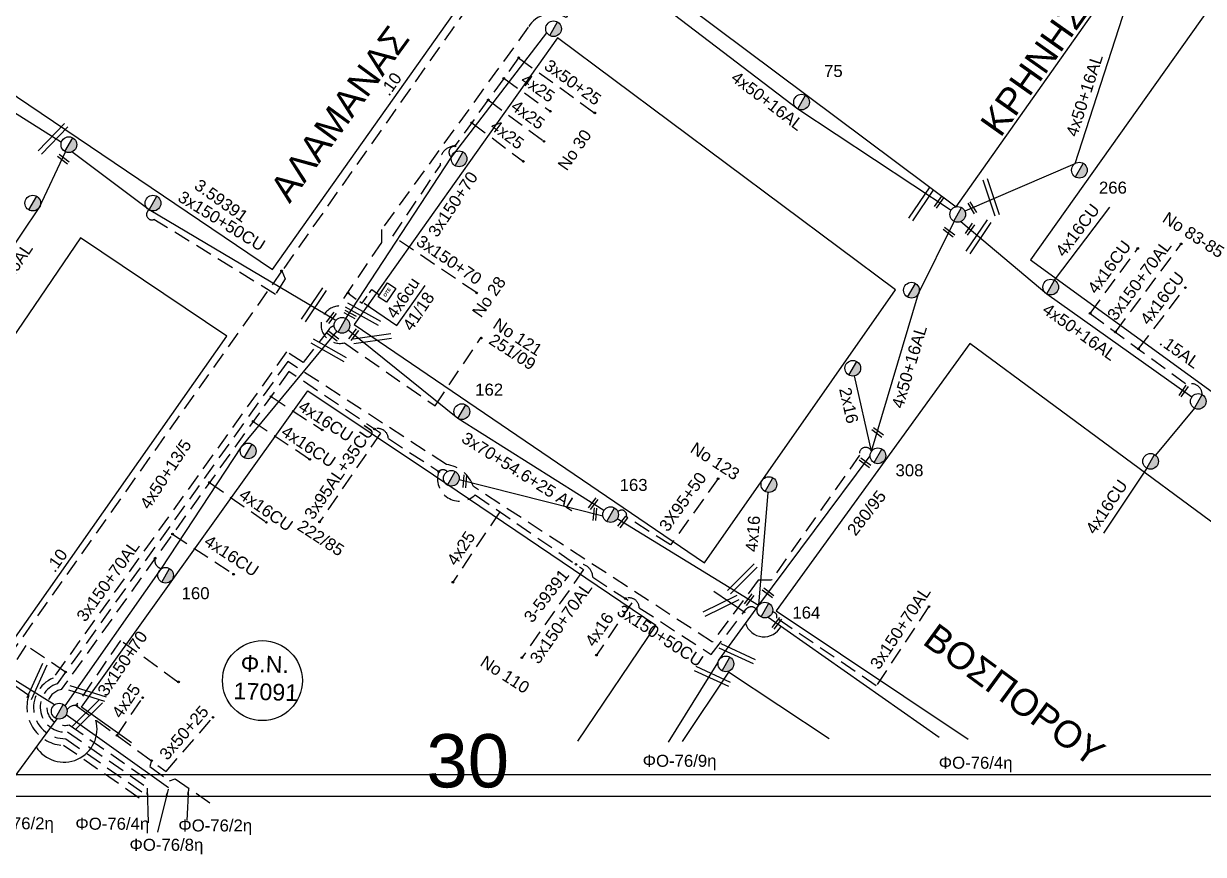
# Model space of a CAD drawing. Header units: millimetres. Extents: x 864 to 3062, y 833 to 2619.
# Drawn here: x 2054.2 to 2231.5, y 832.8 to 957.6 of the extents above; entities that cross this region are included whole.
import ezdxf
from ezdxf.enums import TextEntityAlignment as Align

# ---------------------------------------------------------------- set-up
doc = ezdxf.new("R2010")
doc.units = ezdxf.units.MM
doc.linetypes.add('DASHED', pattern=[19.05, 12.7, -6.35])
for name, color, linetype, lineweight in [('.10', 7, 'Continuous', 30), ('.15AL', 7, 'Continuous', 30), ('2x16', 7, 'Continuous', 30), ('3x150+50', 7, 'Continuous', 30), ('3x150+50CU', 7, 'Continuous', 30), ('3x150+70', 7, 'Continuous', 30), ('3x150+70AL', 7, 'DASHED', 30), ('3x50+25', 7, 'Continuous', 30), ('3x70+54.6+25 AL', 7, 'SYN_LINE', 30), ('3X95+50', 7, 'Continuous', 30), ('3x95AL+35CU', 7, 'Continuous', 30), ('4x16', 7, 'Continuous', 30), ('4x16CU', 7, 'Continuous', 30), ('4x25', 7, 'Continuous', 30), ('4x50', 7, 'Continuous', 30), ('4x50+13_5', 7, 'Continuous', 30), ('4x50+16AL', 7, 'Continuous', 30), ('text διευθύνσεων', 250, 'Continuous', 30), ('Υπόβαθρο ΔΕΗ', 7, 'Continuous', 30)]:
    doc.layers.add(name, color=color, linetype=linetype, lineweight=lineweight)
for name, color, linetype in [('Pillar OTE', 7, 'Continuous'), ('TEXT ΚΑΛΩΔΙΩΝ', 7, 'Continuous'), ('Άγνωστα', 7, 'Continuous'), ('ΑΓΝΩΣΤΟ ΕΝΑΕΡΙΟ ΚΑΛΩΔΙΟ', 7, 'Continuous'), ('ΑΓΝΩΣΤΟ ΥΠΟΓΕΙΟ ΚΑΛΩΔΙΟ', 7, 'DASHED'), ('Επιγραφές - Σχήματα', 7, 'Continuous'), ('Καλώδια ΧΤ   3x150+50CU', 7, 'DASHED'), ('Μηχανική τομή', 7, 'Continuous'), ('Στύλος ΦΜ', 7, 'Continuous'), ('Στύλος ΦΜ @ 1', 7, 'Continuous'), ('Συνδέσεις', 7, 'Continuous'), ('Τομή', 7, 'Continuous'), ('Υπόγεια καλώδια Παροχών ΧΤ   4x50AL', 7, 'DASHED'), ('Υπόγεια καλώδια Παροχών ΧΤ   4x6', 7, 'DASHED')]:
    doc.layers.add(name, color=color, linetype=linetype)
doc.styles.add('arial', font='arial.ttf')
doc.styles.get("Standard").update_dxf_attribs({"font": 'arial.ttf'})
doc.linetypes.add('SYN_LINE', pattern='A,0.5,-0.0001,["/\\/\\/\\/",Standard,S=0.1,R=0,X=0,Y=-0.05],-0.25', length=0.7501)
doc.dimstyles.new('ISO-25', dxfattribs={"dimtxt": 2.5, "dimasz": 2.5, "dimexe": 1.25, "dimexo": 0.625, "dimtad": 1, "dimtxsty": 'Standard', "dimcen": 2.5, "dimadec": 0, "dimazin": 0, "dimtfac": 1, "dimtmove": 0, "dimatfit": 3, "dimfxl": 1, "dimarcsym": 0})

# ---------------------------------------------------------------- blocks, each defined once
blk = doc.blocks.new('ΥΠΑΡΧΩΝ ΤΣΙΜΕΝΤΕΝΙΟΣ ΣΤΥΛΟΣ')
at = {"layer": 'Στύλος ΦΜ'}
blk.add_hatch(color=7, dxfattribs=at).paths.add_polyline_path([(-1.29, -2.28, 0.574793), (2.62, 0, 0.268822), (1.3, 2.27)])
at = {"layer": 'Στύλος ΦΜ', "color": 7}
blk.add_line((-1.29, -2.28), (1.3, 2.27), dxfattribs=at)
blk.add_circle((0, 0), 2.62, dxfattribs=at)
at = {"layer": 'Στύλος ΦΜ', "flags": 4}
for tag, p in [('ΑΡΙΘΜΟΣ', (-4.68, 8.05)), ('ΤΥΠΟΣ', (-4.91, 3.03))]:
    blk.add_attdef(tag, p, '', height=4, dxfattribs=at)
blk = doc.blocks.new('ΜΗΧΑΝΙΚΗ ΤΟΜΗ')
at = {"layer": 'Μηχανική τομή', "ltscale": 40}
for p, q in [((-1.89, 0.78), (5.69, 0.78)), ((-1.89, -0.77), (5.69, -0.77))]:
    blk.add_line(p, q, dxfattribs=at)
blk = doc.blocks.new('ΤΟΜΗ')
at = {"layer": 'Τομή', "ltscale": 40}
for p, q in [((-5.68, 0), (17.06, 0)), ((-5.68, -2.77), (17.06, -2.77))]:
    blk.add_line(p, q, dxfattribs=at)
blk = doc.blocks.new('_ΣΥΝΔΕΣΗ')
at = {"layer": 'Συνδέσεις', "linetype": 'SYN_LINE', "ltscale": 40}
blk.add_hatch(color=256, dxfattribs=at).paths.add_polyline_path([(0.5, -0.01, 1), (-0.5, -0.01, 1)])
at = {"layer": 'Συνδέσεις'}
blk.add_circle((0, -0.01), 0.5, dxfattribs=at)
blk = doc.blocks.new('PILLAR ΟΤΕ')
at = {"layer": 'Pillar OTE', "ltscale": 40}
blk.add_lwpolyline([(-3.31, 2.02), (3.39, 2.02), (3.39, -1.99), (-3.31, -1.99)], close=True, dxfattribs=at)
at = {"layer": 'Pillar OTE', "insert": (-1.81, 0.71), "char_height": 1.3575, "width": 109.961, "attachment_point": 1}
blk.add_mtext('{\\fArial|b1|i0|c161|p34;OTE}', dxfattribs=at)

msp = doc.modelspace()

# ---------------------------------------------------------------- hatches: boundary and pattern name
at = {"layer": 'Pillar OTE', "ltscale": 40}
h = msp.add_hatch(color=256, dxfattribs=at)
h.dxf.hatch_style = 1
h.paths.add_polyline_path([(2102.77, 917.04), (2103.18, 916.96), (2102.98, 917.33)])

# ---------------------------------------------------------------- linework, layer by layer
at = {"layer": '.10', "color": 27, "linetype": 'DASHED', "lineweight": -3, "ltscale": 0.2}
msp.add_lwpolyline([(2121.92, 977.52, -0.313859), (2120.84, 976.39), (2127.84, 971.14), (2123.32, 963.4), (2093.05, 920.45), (2043.3, 850.25)], format="xyb", dxfattribs=at)
at = {"layer": '.15AL', "color": 62, "linetype": 'DASHED', "lineweight": -3, "ltscale": 0.2}
msp.add_lwpolyline([(2214.47, 914.07), (2229, 903.39, -0.531597), (2231.31, 901.89, 2.430605)], format="xyb", dxfattribs=at)
at = {"layer": '.15AL', "color": 1, "linetype": 'DASHED', "lineweight": -3, "ltscale": 0.2}
msp.add_lwpolyline([(2151.44, 879.31), (2144.8, 883.52, 0.829712), (2143.53, 884.28, 367.714926)], format="xyb", dxfattribs=at)
at = {"layer": '2x16', "color": 30, "lineweight": -3, "ltscale": 0.2}
msp.add_lwpolyline([(2181.63, 893.38), (2179.08, 904.69)], dxfattribs=at)
at = {"layer": '3x150+50', "color": 2, "linetype": 'DASHED', "lineweight": -3, "ltscale": 0.2}
msp.add_lwpolyline([(2117.62, 980.79, 0.412244), (2119.99, 978.82), (2126.74, 974.28, 0.209177), (2129.95, 973.7), (2140.97, 966.16), (2135.74, 958.51, 0.41189), (2130.07, 957.04), (2108.03, 926.68), (2108.01, 924.72), (2101.51, 915.17, 1.091592), (2102.44, 909.66), (2116.06, 900.19), (2122.98, 910.48)], format="xyb", dxfattribs=at)
at = {"layer": '3x150+50', "color": 30, "linetype": 'DASHED', "lineweight": -3, "ltscale": 0.2}
msp.add_lwpolyline([(2060.55, 860.23), (2054.6, 864.23), (2052.3, 860.7), (2042.02, 867.5, 0.925588), (2040.66, 868.66, -0.368973)], format="xyb", dxfattribs=at)
at = {"layer": '3x150+50CU', "color": 27, "linetype": 'DASHED', "lineweight": -3, "ltscale": 0.2}
msp.add_lwpolyline([(2093.05, 920.45), (2093.54, 919.26), (2092.09, 916.91), (2073.83, 928.18, -0.927319), (2073.1, 929.61, -2.027674)], format="xyb", dxfattribs=at)
at = {"layer": '3x150+50CU', "color": 6, "linetype": 'DASHED', "lineweight": -3, "ltscale": 0.2}
msp.add_lwpolyline([(2144.66, 871.26, -0.517252), (2146.73, 869.88), (2157.56, 862.84), (2162.73, 869.6, -0.510389), (2164.43, 869.56, -0.687496)], format="xyb", dxfattribs=at)
at = {"layer": '3x150+70', "color": 5, "linetype": 'DASHED', "lineweight": -3, "ltscale": 0.2}
for points in [[(2128.61, 952.45), (2119.04, 939.21, 0.691344), (2118.51, 937.52, 15.843334)], [(2122.31, 917.16), (2109.69, 925.68), (2116.86, 936.31, -0.475834), (2119.04, 939.21, 0.452915)]]:
    msp.add_lwpolyline(points, format="xyb", dxfattribs=at)
at = {"layer": '3x150+70', "color": 151, "linetype": 'DASHED', "lineweight": -3, "ltscale": 0.2}
msp.add_lwpolyline([(2077.43, 858.71), (2068.8, 864.98), (2062.12, 855.2), (2075.67, 845.31)], dxfattribs=at)
msp.add_arc((2062.07, 853.64), 1.59, 83.5292, 145.0576, dxfattribs=at)
at = {"layer": '3x150+70AL', "color": 62, "linetype": 'DASHED', "lineweight": -3, "ltscale": 0.2}
msp.add_lwpolyline([(2218.28, 911.27), (2228.15, 924.51)], dxfattribs=at)
at = {"layer": '3x150+70AL', "color": 1, "linetype": 'DASHED', "lineweight": -3, "ltscale": 0.2}
msp.add_lwpolyline([(2100.89, 912.18, 0.187433), (2100.13, 911.72), (2096.26, 906.7), (2093.76, 908.3), (2058.66, 859.31, 0.832945), (2060.57, 850.22), (2072.18, 842.11)], format="xyb", dxfattribs=at)
at = {"layer": '3x150+70AL', "color": 30, "linetype": 'DASHED', "lineweight": -3, "ltscale": 0.2}
msp.add_lwpolyline([(2181.63, 893.38, 0.925017), (2179.83, 892.77), (2166.58, 874.03), (2164.6, 874.03), (2157.72, 864.71), (2121.82, 888.07, 0.283483), (2117.76, 891.39), (2093.94, 906.84), (2059.29, 858.47, 0.901619), (2060.86, 851.24), (2072.75, 842.93)], format="xyb", dxfattribs=at)
at = {"layer": '3x150+70AL', "color": 6, "linetype": 'DASHED', "lineweight": -3, "ltscale": 0.2}
for points in [[(2107.87, 896.1), (2094.1, 905.34), (2059.9, 857.6, 1.017305), (2061.09, 852.29), (2073.32, 843.75)], [(2106.96, 896.71, -0.493075), (2109.04, 895.3), (2116.62, 890.33, -0.434719), (2117.88, 890.32, -0.010177)], [(2116.62, 890.33, 0.795493), (2122.09, 886.83), (2138.37, 875.61), (2129.1, 862.38)], [(2074, 877.28, 0.443972), (2074.95, 875.75, -0.073947)], [(2190.18, 870), (2182.33, 858.17), (2167.37, 868.33, 0.593178), (2166.74, 869.2, -27.333093)]]:
    msp.add_lwpolyline(points, format="xyb", dxfattribs=at)
at = {"layer": '3x50+25', "color": 5, "linetype": 'DASHED', "lineweight": -3, "ltscale": 0.2}
msp.add_lwpolyline([(2128.61, 952.45), (2140.05, 944.17)], dxfattribs=at)
at = {"layer": '3x50+25', "color": 151, "linetype": 'DASHED', "lineweight": -3, "ltscale": 0.2}
msp.add_lwpolyline([(2075.67, 845.31), (2082.69, 853.42)], dxfattribs=at)
at = {"layer": '3x70+54.6+25 AL', "color": 133, "linetype": 'SYN_LINE', "lineweight": -3, "ltscale": 15}
msp.add_lwpolyline([(2059.91, 939.72), (2059.91, 939.72), (2037.86, 953.67), (2026.56, 963.19)], dxfattribs=at)
at = {"layer": '3x70+54.6+25 AL', "color": 27, "linetype": 'SYN_LINE', "lineweight": -3, "ltscale": 15}
msp.add_lwpolyline([(2101.15, 913.02), (2073.1, 929.61), (2061.51, 938.33)], dxfattribs=at)
at = {"layer": '3x70+54.6+25 AL', "color": 1, "linetype": 'SYN_LINE', "lineweight": -3, "ltscale": 15}
for points in [[(2141.42, 884.47), (2119.5, 898.29), (2102.98, 911.54)], [(2164.66, 870.22), (2143.43, 883.24)]]:
    msp.add_lwpolyline(points, dxfattribs=at)
at = {"layer": '3x70+54.6+25 AL', "color": 30, "linetype": 'SYN_LINE', "lineweight": -3, "ltscale": 15}
msp.add_lwpolyline([(2166.09, 868.45), (2191.79, 850.43)], dxfattribs=at)
at = {"layer": '3X95+50', "color": 1, "linetype": 'DASHED', "lineweight": -3, "ltscale": 0.2}
msp.add_lwpolyline([(2158.59, 889.26), (2151.44, 879.31)], dxfattribs=at)
at = {"layer": '3x95AL+35CU', "color": 6, "linetype": 'DASHED', "lineweight": -3, "ltscale": 0.2}
msp.add_lwpolyline([(2107.87, 896.1), (2098.7, 882.78)], dxfattribs=at)
at = {"layer": '4x16', "color": 30, "lineweight": -3, "ltscale": 0.2}
msp.add_lwpolyline([(2164.69, 870.26), (2166.12, 887.2)], dxfattribs=at)
at = {"layer": '4x16', "color": 6, "linetype": 'DASHED', "lineweight": -3, "ltscale": 0.2}
msp.add_lwpolyline([(2137.23, 876.4, -0.484453), (2139.75, 874.49), (2145.6, 870.63), (2140.3, 862.77)], format="xyb", dxfattribs=at)
at = {"layer": '4x16CU', "color": 62, "linetype": 'SYN_LINE', "lineweight": -3, "ltscale": 15}
for points in [[(2209.13, 919.04), (2217.45, 930.01)], [(2222.98, 890.83), (2216.48, 881.1)]]:
    msp.add_lwpolyline(points, dxfattribs=at)
at = {"layer": '4x16CU', "color": 62, "linetype": 'DASHED', "lineweight": -3, "ltscale": 0.2}
for points in [[(2214.47, 914.07), (2221.63, 923.83)], [(2221.74, 908.73), (2228.78, 917.94)]]:
    msp.add_lwpolyline(points, dxfattribs=at)
at = {"layer": '4x16CU', "color": 6, "linetype": 'DASHED', "lineweight": -3, "ltscale": 0.2}
for points in [[(2091.41, 901.59), (2099.09, 896.57)], [(2088.74, 897.86), (2097.24, 892.16)], [(2082.17, 888.69), (2090.71, 882.71)], [(2076.62, 880.94), (2085.78, 874.92)]]:
    msp.add_lwpolyline(points, dxfattribs=at)
at = {"layer": '4x16CU', "color": 62, "linetype": 'SYN_LINE', "lineweight": -3, "ltscale": 10}
msp.add_lwpolyline([(2230.14, 899.84), (2224.31, 892.77)], dxfattribs=at)
at = {"layer": '4x25', "color": 5, "linetype": 'DASHED', "lineweight": -3, "ltscale": 0.2}
for points in [[(2126.39, 949.38), (2133.37, 944.44)], [(2124.03, 946.12), (2132.43, 939.91)], [(2121.57, 942.71), (2129.33, 936.89)]]:
    msp.add_lwpolyline(points, dxfattribs=at)
at = {"layer": '4x25', "color": 6, "linetype": 'DASHED', "lineweight": -3, "ltscale": 0.2}
msp.add_lwpolyline([(2125.77, 884.3), (2118.73, 873.71)], dxfattribs=at)
at = {"layer": '4x25', "color": 151, "linetype": 'DASHED', "lineweight": -3, "ltscale": 0.2}
msp.add_lwpolyline([(2068.28, 850.7), (2072.12, 856.37)], dxfattribs=at)
at = {"layer": '4x50', "color": 1, "linetype": 'SYN_LINE', "lineweight": -3, "ltscale": 15}
msp.add_lwpolyline([(2119.67, 889.13), (2141.26, 883.69)], dxfattribs=at)
at = {"layer": '4x50+13_5', "color": 5, "lineweight": -3, "ltscale": 0.2}
msp.add_lwpolyline([(2102.65, 913.3), (2118.51, 937.52), (2132.83, 956.22)], dxfattribs=at)
at = {"layer": '4x50+13_5', "color": 6, "lineweight": -3, "ltscale": 0.2}
msp.add_lwpolyline([(2060.47, 855.14), (2074.95, 875.75), (2086.99, 894.06), (2101.32, 911.37)], dxfattribs=at)
at = {"layer": '4x50+16AL', "color": 1, "lineweight": -3, "ltscale": 0.2}
msp.add_lwpolyline([(2244.36, 978.63), (2220.92, 963.64), (2212.19, 936.54), (2195.66, 929.41)], dxfattribs=at)
at = {"layer": '4x50+16AL', "color": 6, "lineweight": -3, "ltscale": 0.2}
msp.add_lwpolyline([(2128.67, 975.69), (2142.77, 966.01), (2170.54, 944.77), (2193.6, 929.59)], dxfattribs=at)
at = {"layer": '4x50+16AL', "color": 27, "lineweight": -3, "ltscale": 0.2}
for points in [[(2039.46, 869.89), (2029.98, 891.46), (2041.19, 907.11), (2056.57, 929.94), (2060.54, 938.35)], [(2151.11, 849.69), (2158.53, 861.6)]]:
    msp.add_lwpolyline(points, dxfattribs=at)
at = {"layer": '4x50+16AL', "color": 30, "lineweight": -3, "ltscale": 0.2}
for points in [[(2181.63, 893.38), (2188.7, 917.06), (2194.06, 927.88)], [(2158.47, 861.61), (2158.71, 862), (2164.69, 870.26), (2181.41, 892.67)]]:
    msp.add_lwpolyline(points, dxfattribs=at)
at = {"layer": '4x50+16AL', "color": 62, "lineweight": -3, "ltscale": 0.2}
msp.add_lwpolyline([(2195.05, 927.86), (2207.96, 917), (2229.76, 901.55)], dxfattribs=at)
at = {"layer": 'Pillar OTE', "ltscale": 40}
msp.add_lwpolyline([(2102.98, 917.33), (2103.18, 916.96), (2102.77, 917.04), (2102.98, 917.33)], dxfattribs=at)
at = {"layer": 'ΑΓΝΩΣΤΟ ΕΝΑΕΡΙΟ ΚΑΛΩΔΙΟ', "color": 85, "lineweight": -3, "ltscale": 0.2}
msp.add_lwpolyline([(2058.86, 855.28), (2039.88, 867.06), (2038.91, 867.69), (2019.78, 880.7), (2000.72, 894.03), (1985.4, 905.79)], dxfattribs=at)
at = {"layer": 'ΑΓΝΩΣΤΟ ΕΝΑΕΡΙΟ ΚΑΛΩΔΙΟ', "color": 151, "lineweight": -3, "ltscale": 0.2}
msp.add_lwpolyline([(2052.25, 843.66), (2059.27, 853.22)], dxfattribs=at)
at = {"layer": 'ΑΓΝΩΣΤΟ ΕΝΑΕΡΙΟ ΚΑΛΩΔΙΟ', "color": 62, "lineweight": -3, "ltscale": 0.2}
msp.add_lwpolyline([(2060.65, 853.83), (2076.02, 842.89)], dxfattribs=at)
at = {"layer": 'ΑΓΝΩΣΤΟ ΥΠΟΓΕΙΟ ΚΑΛΩΔΙΟ', "color": 173, "linetype": 'DASHED', "lineweight": -3, "ltscale": 0.2}
msp.add_lwpolyline([(2071.61, 841.29), (2060.26, 849.22, -0.499866), (2055.02, 856.72), (2051.08, 859.47), (2044.42, 849.91)], format="xyb", dxfattribs=at)
at = {"layer": 'ΑΓΝΩΣΤΟ ΥΠΟΓΕΙΟ ΚΑΛΩΔΙΟ', "color": 151, "linetype": 'DASHED', "lineweight": -3, "ltscale": 0.2}
msp.add_lwpolyline([(2073.47, 846.92), (2073.23, 846.04), (2076.14, 843.87), (2077.03, 844.21), (2082.65, 840.28)], dxfattribs=at)
at = {"layer": 'Επιγραφές - Σχήματα', "lineweight": -3}
msp.add_lwpolyline([(863.7, 1860.67), (3062.46, 1860.7), (3062.47, 841.56), (863.7, 841.54)], close=True, dxfattribs=at)
at = {"layer": 'Καλώδια ΧΤ   3x150+50CU', "color": 7, "linetype": 'Continuous', "ltscale": 0.2}
msp.add_line((2157.96, 872.39), (2162.64, 869.15), dxfattribs=at)
for centre, radius, start, end in [((2165.46, 868.42), 2.9, 197.5936, 332.4289), ((2060.31, 851.67), 4.97, 212.5909, 15.6287)]:
    msp.add_arc(centre, radius, start, end, dxfattribs=at)
at = {"layer": 'Υπόβαθρο ΔΕΗ', "lineweight": -3}
for points in [[(895.62, 1848.12), (2896.63, 1848.12), (2896.63, 844.79), (895.62, 844.79)], [(2114.87, 969.71), (2060.74, 1009.43), (2027.65, 963.93), (2091.62, 920.66), (2122.31, 964.03)], [(2227.79, 977.42), (2184.83, 1007.11), (2144.8, 967.1), (2194.34, 930.05)], [(2311.4, 918.32), (2239.06, 969.37), (2205.52, 922.11), (2275.87, 871.02)], [(2185.21, 917.63), (2134.45, 955.44), (2103.9, 912.43), (2156.52, 876.64)], [(2084.76, 910.68), (2062.8, 925.42), (2029.98, 877.26), (2051.37, 863.11)]]:
    msp.add_lwpolyline(points, close=True, dxfattribs=at)
for points in [[(2260.83, 850.41), (2266.43, 857.9), (2196.38, 909.54), (2167.33, 869.4), (2196.14, 850.13)], [(2070.43, 849.61), (2062.95, 854.97), (2096.96, 902.46), (2115.82, 889.82), (2149.23, 867.28), (2137.47, 849.85)], [(2175.26, 850.22), (2160.12, 860.22), (2153.19, 849.78)]]:
    msp.add_lwpolyline(points, dxfattribs=at)
msp.add_circle((2090.12, 858.94), 6, dxfattribs=at)
at = {"layer": 'Υπόγεια καλώδια Παροχών ΧΤ   4x6', "color": 2, "linetype": 'DASHED', "lineweight": -2, "ltscale": 0.1}
msp.add_lwpolyline([(2103.18, 916.96), (2103.18, 916.96), (2105.1, 915.6), (2106.55, 917.65), (2107.68, 916.85)], dxfattribs=at)

# ---------------------------------------------------------------- block references
at = {"layer": 'Pillar OTE', "xscale": 0.375, "yscale": 0.375, "zscale": 0.375, "rotation": 56}
msp.add_blockref('PILLAR ΟΤΕ', (2108.83, 917.19), dxfattribs=at)
at = {"layer": 'Μηχανική τομή', "lineweight": -3, "zscale": 0.4999999999999997}
for p, xscale, yscale, rotation in [((2059.82, 937.53), 0.2499999999999465, 0.2499999999999465, 322.7896194873123), ((2191.52, 930.38), 0.2499999999999466, 0.2499999999999466, 54.9644732830262), ((2197.04, 929.52), 0.2499999999999466, 0.2499999999999466, 121.6698538095817), ((2196.16, 926.33), 0.2499999999999466, 0.2499999999999466, 54.9644732830262), ((2192.87, 926.58), 0.2499999999999466, 0.2499999999999466, 323.2562302587583), ((2100.74, 913.78), 0.2499999999999465, 0.2499999999999465, 232.511197634896), ((2102.84, 914.14), 0.2499999999999465, 0.2499999999999465, 331.8155599962011), ((2100.35, 910.96), 0.2499999999999465, 0.2499999999999465, 322.7896194873123), ((2104.09, 911.27), 0.2499999999999465, 0.2499999999999465, 232.511197634896), ((2228.27, 902.02), 0.2499999999999466, 0.2499999999999466, 54.9644732830262), ((2182.18, 896.52), 0.2499999999999465, 0.2499999999999465, 323.2562302587583), ((2180.29, 891.96), 0.2499999999999465, 0.2499999999999465, 323.2562302587583), ((2120.54, 889.33), 0.2499999999999466, 0.2499999999999466, 265.1076723488172), ((2140.07, 885.89), 0.2499999999999466, 0.2499999999999466, 232.511197634896), ((2140.09, 884.4), 0.2499999999999466, 0.2499999999999466, 265.1076723488172), ((2144.51, 883.14), 0.2499999999999466, 0.2499999999999466, 232.511197634896), ((2165.71, 872.42), 0.2499999999999465, 0.2499999999999465, 323.2562302587583), ((2163.53, 871.47), 0.2499999999999466, 0.2499999999999466, 232.511197634896), ((2167.68, 867.9), 0.2499999999999466, 0.2499999999999466, 232.511197634896)]:
    msp.add_blockref('ΜΗΧΑΝΙΚΗ ΤΟΜΗ', p, dxfattribs=dict(at, xscale=xscale, yscale=yscale, rotation=rotation))
at = {"layer": 'Στύλος ΦΜ @ 1', "lineweight": -3, "ltscale": 40, "xscale": 0.4499999999998181, "yscale": 0.4499999999998181, "zscale": 0.4499999999998181}
for p in [(2133.86, 956.81), (2061.04, 939.41), (2119.66, 937.28), (2055.62, 930.63), (2073.68, 930.63), (2194.58, 928.94), (2187.63, 917.56), (2208.55, 918.02), (2102.07, 912.28), (2178.82, 905.84), (2087.98, 893.42), (2223.56, 891.86), (2118.5, 889.32), (2166.21, 888.38), (2159.75, 861.45), (2059.59, 854.35)]:
    msp.add_blockref('ΥΠΑΡΧΩΝ ΤΣΙΜΕΝΤΕΝΙΟΣ ΣΤΥΛΟΣ', p, dxfattribs=at)
at = {"layer": 'Στύλος ΦΜ @ 1', "lineweight": -3, "ltscale": 40}
ref = msp.add_blockref('ΥΠΑΡΧΩΝ ΤΣΙΜΕΝΤΕΝΙΟΣ ΣΤΥΛΟΣ', (2171.12, 945.8), dxfattribs=dict(at, xscale=0.4499999999998737, yscale=0.4499999999998737, zscale=0.4499999999998737))
ref.add_attrib('ΤΥΠΟΣ', '75', (2174.5, 949.57), dxfattribs={"layer": 'Στύλος ΦΜ', "height": 1.8, "flags": 4})
ref = msp.add_blockref('ΥΠΑΡΧΩΝ ΤΣΙΜΕΝΤΕΝΙΟΣ ΣΤΥΛΟΣ', (2212.86, 935.58), dxfattribs=dict(at, xscale=0.4499999999997627, yscale=0.4499999999997627, zscale=0.4499999999997627))
ref.add_attrib('ΤΥΠΟΣ', '266', (2215.8, 932.06), dxfattribs={"layer": 'Στύλος ΦΜ', "height": 1.8, "flags": 4})
ref = msp.add_blockref('ΥΠΑΡΧΩΝ ΤΣΙΜΕΝΤΕΝΙΟΣ ΣΤΥΛΟΣ', (2230.72, 900.86), dxfattribs=dict(at, xscale=0.4499999999998505, yscale=0.4499999999998505, zscale=0.4499999999998505))
ref.add_attrib('ΤΥΠΟΣ', '77', (2232.51, 903.8), dxfattribs={"layer": 'Στύλος ΦΜ', "height": 1.8, "flags": 4})
ref = msp.add_blockref('ΥΠΑΡΧΩΝ ΤΣΙΜΕΝΤΕΝΙΟΣ ΣΤΥΛΟΣ', (2120.08, 899.32), dxfattribs=dict(at, xscale=0.4499999999998415, yscale=0.4499999999998415, zscale=0.4499999999998415))
ref.add_attrib('ΤΥΠΟΣ', '162', (2122.09, 901.73), dxfattribs={"layer": 'Στύλος ΦΜ', "height": 1.8, "flags": 4})
ref = msp.add_blockref('ΥΠΑΡΧΩΝ ΤΣΙΜΕΝΤΕΝΙΟΣ ΣΤΥΛΟΣ', (2182.59, 892.69), dxfattribs=dict(at, xscale=0.4499999999998952, yscale=0.4499999999998952, zscale=0.4499999999998952))
ref.add_attrib('ΤΥΠΟΣ', '308', (2185.24, 889.62), dxfattribs={"layer": 'Στύλος ΦΜ', "height": 1.8, "flags": 4})
ref = msp.add_blockref('ΥΠΑΡΧΩΝ ΤΣΙΜΕΝΤΕΝΙΟΣ ΣΤΥΛΟΣ', (2142.43, 883.86), dxfattribs=dict(at, xscale=0.4499999999997805, yscale=0.4499999999997805, zscale=0.4499999999997805))
ref.add_attrib('ΤΥΠΟΣ', '163', (2143.79, 887.42), dxfattribs={"layer": 'Στύλος ΦΜ', "height": 1.8, "flags": 4})
ref = msp.add_blockref('ΥΠΑΡΧΩΝ ΤΣΙΜΕΝΤΕΝΙΟΣ ΣΤΥΛΟΣ', (2075.57, 874.75), dxfattribs=dict(at, xscale=0.4499999999999712, yscale=0.4499999999999712, zscale=0.4499999999999712))
ref.add_attrib('ΤΥΠΟΣ', '160', (2077.98, 871.16), dxfattribs={"layer": 'Στύλος ΦΜ', "height": 1.8, "flags": 4})
ref = msp.add_blockref('ΥΠΑΡΧΩΝ ΤΣΙΜΕΝΤΕΝΙΟΣ ΣΤΥΛΟΣ', (2165.61, 869.53), dxfattribs=dict(at, xscale=0.4499999999998766, yscale=0.4499999999998766, zscale=0.4499999999998766))
ref.add_attrib('ΤΥΠΟΣ', '164', (2169.74, 868.25), dxfattribs={"layer": 'Στύλος ΦΜ', "height": 1.8, "flags": 4})
at = {"layer": 'Συνδέσεις', "lineweight": -3, "xscale": 0.25, "yscale": 0.25, "zscale": 0.25}
for p in [(2128.61, 952.45), (2126.39, 949.38), (2124.04, 946.12), (2133.37, 944.44), (2140.05, 944.18), (2121.57, 942.72), (2132.43, 939.91), (2119.04, 939.21), (2129.33, 936.89), (2221.63, 923.83), (2228.15, 924.51), (2092.99, 920.46), (2122.31, 917.16), (2228.78, 917.95), (2214.47, 914.07), (2218.28, 911.27), (2123.02, 910.37), (2221.74, 908.74), (2091.41, 901.59), (2088.74, 897.86), (2099.1, 896.57), (2106.96, 896.71), (2097.24, 892.16), (2116.62, 890.33), (2082.17, 888.69), (2158.59, 889.26), (2090.71, 882.71), (2098.7, 882.78), (2076.62, 880.94), (2074, 877.29), (2137.23, 876.41), (2085.78, 874.92), (2118.73, 873.72), (2144.66, 871.26), (2190.26, 870.06), (2129.1, 862.38), (2140.3, 862.77), (2060.55, 860.23), (2077.52, 858.75), (2072.12, 856.37), (2062.22, 855.23), (2082.7, 853.42), (2068.28, 850.71), (2073.47, 846.92)]:
    msp.add_blockref('_ΣΥΝΔΕΣΗ', p, dxfattribs=at)
at = {"layer": 'Τομή', "lineweight": -3}
for p, xscale, yscale, zscale, rotation in [((2057.42, 939.51), 0.2499999999999996, 0.2499999999999996, 0.2499999999999996, 46.18882059323629), ((2199.47, 932.99), 0.2499999999999996, 0.2499999999999996, 0.2499999999999996, 288.1531662788494), ((2190.17, 931.51), 0.2499999999999996, 0.2499999999999996, 0.2499999999999996, 235.8205376702454), ((2198.78, 926.57), 0.2499999999999996, 0.2499999999999996, 0.2499999999999996, 235.8205376702454), ((2098.92, 916.35), 0.2499999999999996, 0.2499999999999996, 0.2499999999999996, 235.8205376702454), ((2106.32, 912.93), 0.2499999999999996, 0.2499999999999996, 0.2499999999999996, 150.7221390406012), ((2101.18, 907.51), 0.2499999999999996, 0.2499999999999996, 0.2499999999999996, 150.7221390406012), ((2108.09, 910.11), 0.2499999999999996, 0.2499999999999996, 0.2499999999999996, 188.0180892887628), ((2163.47, 874.98), 0.2499999999999995, 0.2499999999999995, 0.2499999999999995, 225.1744980206172), ((2160.42, 870.45), 0.2499999999999995, 0.2499999999999995, 0.2499999999999995, 206.0458684687359), ((2162.63, 862.03), 0.2499999999999996, 0.2499999999999996, 0.2499999999999996, 155.2532331426841), ((2057.13, 859.94), 0.2499999999999995, 0.2499999999999995, 0.2499999999999995, 245.5907998773065), ((2158.89, 858.63), 0.2499999999999996, 0.2499999999999996, 0.2499999999999996, 155.2532331426841), ((2065.11, 856.22), 0.2499999999999995, 0.2499999999999995, 0.2499999999999995, 162.6090683962175), ((2065.1, 854.59), 0.2499999999999995, 0.2499999999999995, 0.2499999999999995, 224.4718213460579)]:
    msp.add_blockref('ΤΟΜΗ', p, dxfattribs=dict(at, xscale=xscale, yscale=yscale, zscale=zscale, rotation=rotation))

# ---------------------------------------------------------------- texts
at = {"layer": 'text διευθύνσεων', "color": 7, "lineweight": -3}
msp.add_text('ΚΡΗΝΗΣ', height=4, rotation=54.7801, dxfattribs=at).set_placement((2206.01, 950.9), align=Align.MIDDLE_CENTER)
at = {"layer": 'text διευθύνσεων', "color": 7, "lineweight": -3, "ltscale": 40, "char_height": 4, "width": 94.4586, "attachment_point": 1, "style": 'arial'}
for s, insert, rotation in [('AΛAMANAΣ', (2090.98, 932.83), 53.7807), ('BOΣΠOPOY', (2191.48, 867.77), 323.7636)]:
    msp.add_mtext(s, dxfattribs=dict(at, insert=insert, rotation=rotation))
at = {"layer": 'TEXT ΚΑΛΩΔΙΩΝ', "linetype": 'Continuous', "lineweight": -3, "ltscale": 0.2}
for s, rotation, p in [('3x50+25', 324.1249, (2136.75, 948.78)), ('4x50+16AL', 72.1356, (2213.61, 946.83)), ('.10', 54.8156, (2109.42, 948.51)), ('4x25', 324.7372, (2131.52, 947.95)), ('4x50+16AL', 322.5935, (2166, 945.98)), ('4x25', 323.5028, (2130.03, 943.92)), ('4x25', 323.0833, (2126.92, 940.94)), ('3x150+70', 55.9842, (2118.73, 930.47)), ('3x150+50CU', 328.3184, (2084.01, 927.95)), ('4x16CU', 52.8225, (2212.58, 926.57)), ('3x150+70', 325.9842, (2118.18, 922.11)), ('4x50+16AL', 56.0316, (2051.41, 919.06)), ('4x16CU', 53.7066, (2217.35, 921.04)), ('3x150+70AL', 53.276, (2221.85, 919.07)), ('4x16CU', 52.5928, (2225.3, 916.35)), ('4x50+16AL', 324.6683, (2212.89, 911.3)), ('4x50+16AL', 73.3937, (2187.3, 906.07)), ('.15AL', 324.6683, (2227.94, 908.33)), ('2x16', 282.7358, (2178.23, 900.26)), ('4x16CU', 326.8362, (2099.65, 897.92)), ('4x16CU', 326.1427, (2097.06, 894.1)), ('3x95AL+35CU', 55.4764, (2101.65, 890.24)), ('4x50+13/5', 56.68, (2075.57, 889.93)), ('3x70+54.6+25 AL', 327.777, (2128.74, 890.34)), ('3X95+50', 54.297, (2153.26, 885.8)), ('4x16CU', 56.2476, (2216.94, 885.04)), ('4x16CU', 325.0295, (2090.68, 884.56)), ('4x16', 85.1903, (2163.79, 880.99)), ('4x25', 56.3715, (2119.95, 878.81)), ('3x150+70AL', 54.3857, (2066.91, 873.91)), ('4x16CU', 326.6756, (2085.49, 877.69)), ('.10', 54.6741, (2059.21, 876.98)), ('3x150+70AL', 54.9755, (2134.96, 867.61)), ('3x150+70AL', 56.4133, (2185.95, 866.88)), ('4x16', 56.0246, (2140.73, 866.64)), ('3x150+50CU', 326.9721, (2149.89, 865.68)), ('3x150+70', 55.6319, (2069.08, 861.51)), ('4x25', 55.8209, (2069.63, 855.89)), ('3x50+25', 49.1138, (2078.33, 851.12))]:
    msp.add_text(s, height=1.8, rotation=rotation, dxfattribs=at).set_placement(p, align=Align.MIDDLE_CENTER)
at = {"layer": 'Άγνωστα', "lineweight": -3, "ltscale": 40, "char_height": 1.8, "width": 27.758, "attachment_point": 1, "style": 'arial'}
for s, insert, rotation in [('No 30', (2134.36, 936.39), 55.1474), ('3.59391', (2080.77, 934.38), 324.4505), ('No 83-85', (2226.16, 929.43), 327.0683), ('No 28', (2121.49, 914.33), 55.1474), ('No 121', (2125.57, 913.5), 327.0683), ('251/09', (2124.95, 911.14), 327.0683), ('No 123', (2155.23, 894.86), 327.0683), ('280/95', (2177.81, 881.64), 52.0882), ('222/85', (2096.17, 883.21), 327.0683), ('3-59391', (2129.24, 868.59), 52.0882), ('No 110', (2123.66, 862.81), 327.0683)]:
    msp.add_mtext(s, dxfattribs=dict(at, insert=insert, rotation=rotation))
at = {"layer": 'Άγνωστα', "lineweight": -3, "insert": (2083.6, 862.9), "char_height": 2.5, "width": 13.4112, "attachment_point": 1, "rotation": 358.1643}
msp.add_mtext('\\pi3.3052;Φ.Ν.\\P\\pi2.3604;17091', dxfattribs=at)
at = {"layer": 'Άγνωστα', "color": 7, "lineweight": -3, "ltscale": 40, "char_height": 1.8, "width": 27.758, "attachment_point": 1, "style": 'arial'}
for s, insert in [('\\A1;ΦΟ-76/9η', (2147.25, 847.8)), ('\\A1;ΦΟ-76/4η', (2191.73, 847.51)), ('\\A1;ΦΟ-76/2η', (2047.69, 838.41)), ('\\A1;ΦΟ-76/4η', (2062.02, 838.35)), ('\\A1;ΦΟ-76/2η', (2077.49, 838.09)), ('\\A1;ΦΟ-76/8η', (2070.15, 835.19))]:
    msp.add_mtext(s, dxfattribs=dict(at, insert=insert))
at = {"layer": 'Επιγραφές - Σχήματα', "lineweight": -3, "insert": (2114.75, 850.9), "char_height": 8, "width": 15.5504, "attachment_point": 1, "style": 'arial'}
msp.add_mtext('30', dxfattribs=at)
at = {"layer": 'Υπόγεια καλώδια Παροχών ΧΤ   4x50AL', "color": 7, "ltscale": 0.2, "char_height": 1.8, "attachment_point": 1, "rotation": 56}
for s, insert in [('4x6cu', (2108.6, 914.14)), ('41/18', (2111.06, 912.29))]:
    msp.add_mtext_dynamic_manual_height_columns(s, width=1.8, gutter_width=12.5, heights=[0.118], dxfattribs=dict(at, insert=insert))

# ---------------------------------------------------------------- leaders
at = {"layer": 'Επιγραφές - Σχήματα'}
msp.add_leader([(2105.41, 915.59), (2110.32, 912.28), (2114.59, 918.26)], dimstyle='ISO-25', override={"dimasz": 0.9, "dimgap": 0.625, "dimtad": 0}, dxfattribs=at)
at = {"layer": 'Επιγραφές - Σχήματα', "lineweight": -3, "ltscale": 40}
for points in [[(2072.79, 842.8), (2072.96, 837.58)], [(2075.96, 842.64), (2074.38, 836.18)], [(2079, 842.83), (2078.77, 837.92)]]:
    msp.add_leader(points, dimstyle='ISO-25', override={"dimasz": 1, "dimtad": 0}, dxfattribs=at)

doc.saveas('drawing.dxf')
